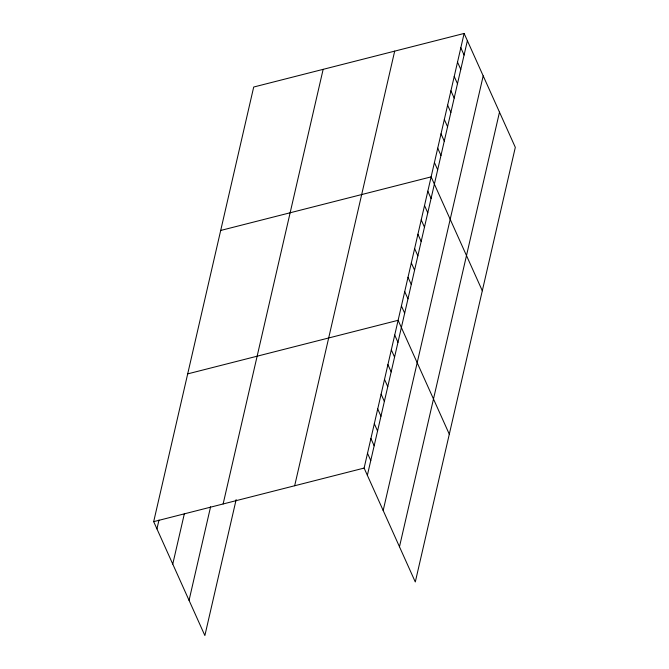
<?xml version="1.0" encoding="UTF-8"?>
<svg xmlns="http://www.w3.org/2000/svg" width="669" height="669" viewBox="0 0 669 669"><rect width="100%" height="100%" fill="white"/><g stroke="black" fill="none" stroke-linecap="round" stroke-linejoin="round"><path stroke-width="1" d="M236.157 499.601L204.873 635.55L153.686 521.653L253.702 87.029L464.127 33.45L515.314 147.347L415.298 581.971L364.112 468.074L464.127 33.45M156.947 528.895L158.988 520.03M172.761 564.092L184.326 513.851M189.059 600.352L210.593 506.768M223.128 503.974L323.144 69.35M294.669 485.753L394.685 51.128M367.365 475.316L467.38 40.692M383.178 510.514L483.194 75.89M399.477 546.774L499.492 112.149M220.695 230.454L431.12 176.875L482.307 290.772M187.696 373.879L398.114 320.3L449.3 434.198M153.686 521.653L364.112 468.074M460.824 47.792L464.077 55.034M457.521 62.133L460.774 69.375M454.226 76.475L457.479 83.717M450.923 90.817L454.176 98.067M447.62 105.167L450.873 112.409M444.325 119.508L447.578 126.75M441.022 133.85L444.275 141.092M437.718 148.192L440.971 155.434M434.424 162.534L437.677 169.775M427.817 191.217L431.07 198.459M424.514 205.559L427.775 212.801M421.219 219.9L424.472 227.151M417.916 234.25L421.169 241.492M414.613 248.592L417.874 255.834M411.318 262.934L414.571 270.176M408.015 277.275L411.268 284.517M404.712 291.617L407.973 298.859M401.417 305.959L404.67 313.201M394.71 335.077L397.971 342.319M391.315 349.854L394.568 357.095M387.911 364.63L391.164 371.88M384.516 379.407L387.769 386.657M381.113 394.192L384.366 401.433M377.709 408.968L380.962 416.21M374.314 423.745L377.567 430.987M370.91 438.521L374.163 445.763M367.507 453.298L370.768 460.54"/></g></svg>
